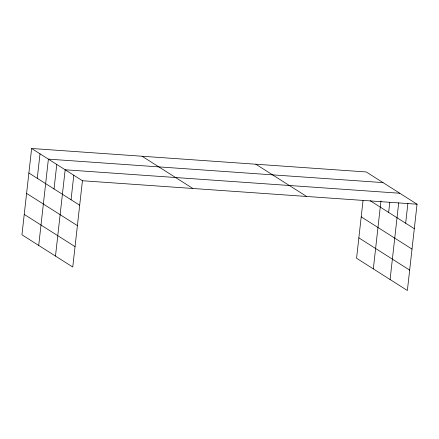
<?xml version="1.0" encoding="UTF-8"?>
<svg xmlns="http://www.w3.org/2000/svg" width="439" height="439" viewBox="0 0 439 439"><rect width="100%" height="100%" fill="white"/><g stroke="black" fill="none" stroke-linecap="round" stroke-linejoin="round"><path stroke-width="0.66" d="M31.63 148.497L21.95 234.794L72.753 267.038L82.433 180.742L31.63 148.497L366.247 171.962L417.05 204.206L407.37 290.503L356.567 258.258L363.037 200.541M37.266 178.316L40.015 153.815M38.714 245.434L48.394 159.137L383.011 182.602M54.03 188.957L56.779 164.455M55.484 256.074L65.159 169.778L399.775 193.242M71.052 199.761L73.796 175.26M373.331 268.898L380.948 200.98M388.647 212.427L389.788 202.214M390.095 279.539L398.705 202.774M405.663 223.226L407.88 203.487M82.433 180.742L417.05 204.206M370.203 200.722L414.301 228.708M361.209 216.855L412.012 249.1M255.822 164.219L306.625 196.463M358.855 237.867L409.658 270.111M142.055 156.24L192.858 188.485M28.881 172.999L79.689 205.238M26.592 193.39L77.401 225.635M24.238 214.402L75.042 246.641"/></g></svg>
